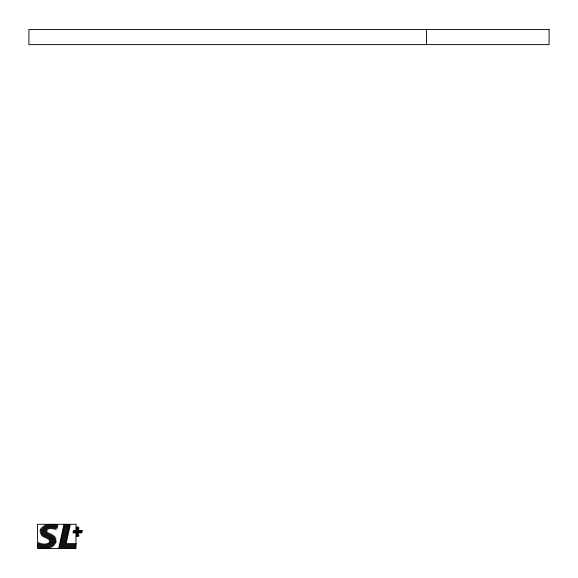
<?xml version="1.0" encoding="UTF-8"?>
<svg xmlns="http://www.w3.org/2000/svg" width="578" height="578" viewBox="0 0 578 578"><rect width="100%" height="100%" fill="white"/><g stroke="black" fill="none" stroke-linecap="round" stroke-linejoin="round"><path stroke-width="0.87" d="M40.019 531.731L40.677 528.74M37.57 547.402L38.625 542.547M40.525 533.834L41.948 527.295M38.48 547.626L39.521 542.879M41.197 535.156L43.14 526.247M39.398 547.857L40.409 543.212M41.992 535.936L44.253 525.561M40.308 548.089L41.298 543.544M42.815 536.572L45.315 525.113M41.233 548.269L42.23 543.688M43.675 537.041L46.356 524.752M42.18 548.341L43.162 543.811M44.549 537.461L47.36 524.542M45.438 537.807L48.357 524.383M44.073 548.486L45.084 543.847M46.312 538.197L47.591 532.324M48.27 529.217L49.332 524.325M45.019 548.558L46.067 543.754M47.186 538.595L48.451 532.815M49.311 528.87L50.308 524.282M45.994 548.508L47.093 543.45M48.032 539.137L49.303 533.306M50.293 528.769L51.261 524.34M46.962 548.45L48.162 542.959M48.834 539.874L50.178 533.696M47.952 548.327L51.059 534.079M52.215 528.791L53.162 524.448M48.964 548.132L51.919 534.556M53.154 528.892L54.108 524.506M49.983 547.865L52.779 535.033M54.094 529.007L55.047 524.622M51.03 547.474L53.624 535.553M54.989 529.296L55.965 524.824M52.107 546.933L54.433 536.261M55.885 529.592L56.882 525.034M53.227 546.217L55.213 537.114M57.128 528.335L57.8 525.236M54.448 545.068L55.871 538.486M55.683 543.175L56.203 540.798M58.79 548.023L63.855 524.781M59.57 548.023L64.635 524.781M60.531 548.023L65.596 524.781M61.499 548.023L66.564 524.781M62.46 548.023L67.525 524.781M63.421 548.023L68.486 524.781M64.382 548.023L69.447 524.781M65.35 548.023L66.354 543.392M66.311 548.023L67.315 543.392M67.272 548.023L68.283 543.392M68.233 548.023L69.244 543.392M69.194 548.023L70.205 543.392M72.98 532.995L73.55 530.38M70.162 548.023L71.166 543.392M73.782 532.995L74.352 530.38M71.123 548.023L72.127 543.392M74.584 532.995L75.154 530.38M72.084 548.023L73.095 543.392M75.386 532.995L75.956 530.38M76.217 529.173L76.715 526.912M76.217 532.995L77.517 526.912M73.045 548.023L74.056 543.392M74.006 548.023L75.017 543.392M77.033 536.463L78.919 527.83M74.974 548.023L75.978 543.392M77.835 536.463L79.164 530.38M78.637 536.463L78.919 535.185M79.396 532.995L79.966 530.38M80.198 532.995L80.768 530.38M80.992 532.995L81.563 530.38M43.126 548.414L44.101 543.934M66.181 543.392L70.256 524.781M76.217 536.463L78.312 526.912M51.254 528.689L52.208 524.39M81.794 532.995L82.387 530.38M426.485 29.442L426.485 44.614M549.1 29.442L28.9 29.442L28.9 44.614L549.1 44.614L549.1 29.442M75.978 524.282L37.57 524.282L37.57 548.558L75.978 548.558L75.978 524.282"/></g></svg>
